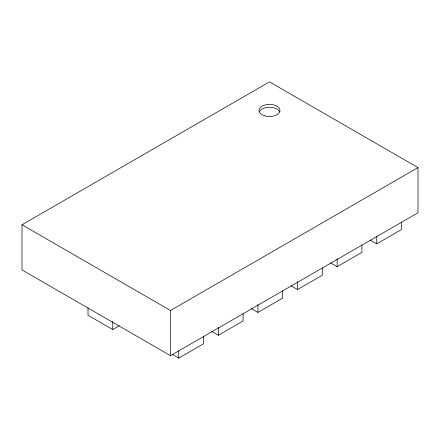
<?xml version="1.0" encoding="UTF-8"?>
<svg xmlns="http://www.w3.org/2000/svg" width="440" height="440" viewBox="0 0 440 440"><rect width="100%" height="100%" fill="white"/><g stroke="black" fill="none" stroke-linecap="round" stroke-linejoin="round"><path stroke-width="0.66" d="M22 224.763L269.5 81.873L418 167.607L418 212.762L170.5 355.658L22 269.918L22 224.763L170.5 310.502L418 167.607M88.005 307.923L88.005 315.26L112.755 329.549L119.268 325.793M172.232 354.37L178.739 358.127L203.489 343.838L203.489 336.501M211.833 331.507L218.339 335.264L243.089 320.975L243.089 313.643M251.433 308.644L257.939 312.4L282.689 298.111L282.689 290.78M291.033 285.78L297.539 289.536L322.289 275.248L322.289 267.916M330.632 262.916L337.145 266.679L361.895 252.39L361.895 245.053M370.233 240.053L376.745 243.815L401.495 229.526L401.495 222.189M376.745 236.478L376.745 243.815M337.145 258.676L337.145 266.679M297.539 281.54L297.539 289.536M257.939 304.398L257.939 312.4M218.339 327.261L218.339 335.264M178.739 350.79L178.739 358.127M170.5 310.502L170.5 355.658M112.755 321.547L112.755 329.549M259.358 111.738A10.5 6.061 0 0 1 269.5 107.245A10.5 6.061 0 0 1 279.642 111.738M264.248 115.704A10.5 6.061 0 0 0 280 110.451A10.5 6.061 0 0 0 264.248 105.199A10.5 6.061 0 0 0 264.248 115.704"/></g></svg>
